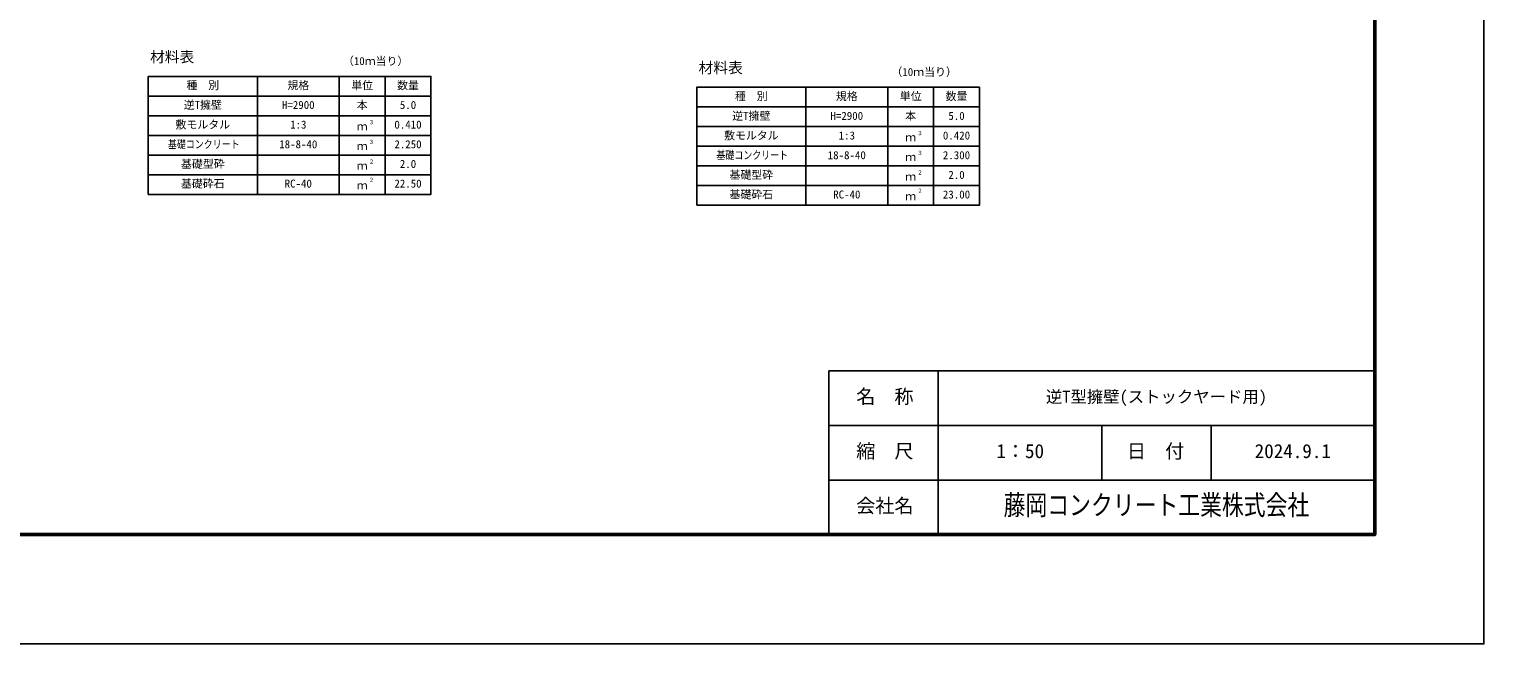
# Model space of a CAD drawing. Units: millimetres, scale not verified. Extents: x -42000 to 42000, y -14850 to 14850.
# Drawn here: x 28672 to 42000, y -14850 to -9221 of the extents above; entities that cross this region are included whole.
import ezdxf
from ezdxf.enums import TextEntityAlignment as Align

# ---------------------------------------------------------------- set-up
doc = ezdxf.new("R2010")
doc.units = ezdxf.units.MM
doc.header["$LTSCALE"] = 50
for name, color, linetype, lineweight in [('0-2_Defpoints', 5, 'Continuous', 25), ('0-4_HYO', 3, 'Continuous', 25), ('0-5_HYO2', 4, 'Continuous', 25), ('0-8_TXT', 7, 'Continuous', 25), ('0-9_WAKU', 3, 'Continuous', 25), ('0-A_WAKU-LINE', 7, 'Continuous', 25)]:
    doc.layers.add(name, color=color, linetype=linetype, lineweight=lineweight)
doc.layers.add('0-B_WAKU-TXT', color=7, linetype='Continuous')
doc.styles.add('ＭＳ ゴシック', font='')
doc.styles.get('ＭＳ ゴシック').set_extended_font_data('MS Gothic')

msp = doc.modelspace()

# ---------------------------------------------------------------- linework, layer by layer
at = {"layer": '0-2_Defpoints'}
msp.add_lwpolyline([(0, -14850), (42000, -14850), (42000, 14850), (0, 14850)], close=True, dxfattribs=at)
at = {"layer": '0-4_HYO'}
for p, q in [((30763.84, -9654.23), (30763.84, -10734.23)), ((31513.84, -9654.23), (31513.84, -10734.23)), ((31933.84, -9654.23), (31933.84, -10734.23)), ((29763.84, -9834.23), (32353.84, -9834.23)), ((35788.84, -9754.23), (35788.84, -10834.23)), ((36538.84, -9754.23), (36538.84, -10834.23)), ((36958.84, -9754.23), (36958.84, -10834.23)), ((34788.84, -9934.23), (37378.84, -9934.23))]:
    msp.add_line(p, q, dxfattribs=at)
for points in [[(29763.84, -10734.23), (32353.84, -10734.23), (32353.84, -9654.23), (29763.84, -9654.23)], [(34788.84, -10834.23), (37378.84, -10834.23), (37378.84, -9754.23), (34788.84, -9754.23)]]:
    msp.add_lwpolyline(points, close=True, dxfattribs=at)
at = {"layer": '0-5_HYO2'}
for p, q in [((29763.84, -10014.23), (32353.84, -10014.23)), ((34788.84, -10114.23), (37378.84, -10114.23)), ((29763.84, -10194.23), (32353.84, -10194.23)), ((29763.84, -10374.23), (32353.84, -10374.23)), ((34788.84, -10294.23), (37378.84, -10294.23)), ((34788.84, -10474.23), (37378.84, -10474.23)), ((29763.84, -10554.23), (32353.84, -10554.23)), ((34788.84, -10654.23), (37378.84, -10654.23))]:
    msp.add_line(p, q, dxfattribs=at)
at = {"layer": '0-9_WAKU'}
for p, q in [((36000, -12350), (41000, -12350)), ((36000, -13850), (36000, -12350))]:
    msp.add_line(p, q, dxfattribs=at)
at = {"layer": '0-9_WAKU', "lineweight": 50}
msp.add_lwpolyline([(1000, -13850), (41000, -13850), (41000, 13850), (1000, 13850)], close=True, dxfattribs=at)
at = {"layer": '0-A_WAKU-LINE'}
for p, q in [((37000, -13850), (37000, -12350)), ((36000, -12850), (41000, -12850)), ((38500, -13350), (38500, -12850)), ((39500, -13350), (39500, -12850)), ((36000, -13350), (41000, -13350))]:
    msp.add_line(p, q, dxfattribs=at)

# ---------------------------------------------------------------- texts
at = {"layer": '0-8_TXT', "style": 'ＭＳ ゴシック'}
for s, height, p in [('材料表', 98.97, (29780.51, -9554.23)), ('（10ｍ当り）', 73.31, (31547.17, -9572.57)), ('材料表', 98.97, (34805.51, -9654.23)), ('（10ｍ当り）', 73.31, (36572.17, -9672.57)), ('種\u3000別', 73.31, (30113.84, -9794.23)), ('規格', 73.31, (31038.84, -9794.23)), ('単位', 73.31, (31623.84, -9794.23)), ('数量', 73.31, (32043.84, -9794.23)), ('種\u3000別', 73.31, (35138.84, -9894.23)), ('規格', 73.31, (36063.84, -9894.23)), ('単位', 73.31, (36648.84, -9894.23)), ('数量', 73.31, (37068.84, -9894.23)), ('逆T擁壁', 73.31, (30088.84, -9974.23)), ('H=2900', 73.31, (30988.84, -9974.23)), ('本', 73.31, (31673.84, -9974.23)), ('5.0', 73.31, (32068.84, -9974.23)), ('逆T擁壁', 73.31, (35113.84, -10074.23)), ('H=2900', 73.31, (36013.84, -10074.23)), ('本', 73.31, (36698.84, -10074.23)), ('5.0', 73.31, (37093.84, -10074.23)), ('敷モルタル', 73.31, (30013.84, -10154.23)), ('1:3', 73.31, (31063.84, -10154.23)), ('ｍ', 73.31, (31673.84, -10170.9)), ('３', 36.66, (31783.08, -10103.62)), ('0.410', 73.31, (32018.84, -10154.23)), ('18-8-40', 73.31, (30963.84, -10334.23)), ('３', 36.66, (31783.08, -10283.62)), ('2.250', 73.31, (32018.84, -10334.23)), ('敷モルタル', 73.31, (35038.84, -10254.23)), ('1:3', 73.31, (36088.84, -10254.23)), ('ｍ', 73.31, (36698.84, -10270.9)), ('３', 36.66, (36808.08, -10203.62)), ('0.420', 73.31, (37043.84, -10254.23)), ('ｍ', 73.31, (31673.84, -10350.9)), ('18-8-40', 73.31, (35988.84, -10434.23)), ('ｍ', 73.31, (36698.84, -10450.9)), ('３', 36.66, (36808.08, -10383.62)), ('2.300', 73.31, (37043.84, -10434.23)), ('基礎型砕', 73.31, (30063.84, -10514.23)), ('ｍ', 73.31, (31673.84, -10530.9)), ('２', 36.66, (31783.08, -10463.62)), ('2.0', 73.31, (32068.84, -10514.23)), ('基礎型砕', 73.31, (35088.84, -10614.23)), ('２', 36.66, (36808.08, -10563.62)), ('2.0', 73.31, (37093.84, -10614.23)), ('基礎砕石', 73.31, (30063.84, -10694.23)), ('RC-40', 73.31, (31013.84, -10694.23)), ('ｍ', 73.31, (31673.84, -10710.9)), ('２', 36.66, (31783.08, -10630.28)), ('22.50', 73.31, (32018.84, -10694.23)), ('ｍ', 73.31, (36698.84, -10630.9)), ('基礎砕石', 73.31, (35088.84, -10794.23)), ('RC-40', 73.31, (36038.84, -10794.23)), ('ｍ', 73.31, (36698.84, -10810.9)), ('２', 36.66, (36808.08, -10730.28)), ('23.00', 73.31, (37043.84, -10794.23))]:
    msp.add_text(s, height=height, dxfattribs=at).set_placement(p, align=Align.BOTTOM_LEFT)
at = {"layer": '0-8_TXT', "style": 'ＭＳ ゴシック', "width": 0.8}
for p in [(29943.84, -10334.23), (34968.84, -10434.23)]:
    msp.add_text('基礎コンクリート', height=73.31, dxfattribs=at).set_placement(p, align=Align.BOTTOM_LEFT)
at = {"layer": '0-B_WAKU-TXT', "style": 'ＭＳ ゴシック'}
for s, height, p in [('名\u3000称', 128.3, (36249.76, -12687.5)), ('逆T型擁壁(ストックヤード用)', 110, (37987.5, -12675)), ('縮\u3000尺', 128.3, (36249.76, -13187.5)), ('1：50', 128.3, (37533.74, -13187.5)), ('日\u3000付', 128.3, (38729.73, -13187.5)), ('2024.9.1', 128.3, (39900, -13187.5)), ('会社名', 128.3, (36249.76, -13687.5))]:
    msp.add_text(s, height=height, dxfattribs=at).set_placement(p, align=Align.BOTTOM_LEFT)
at = {"layer": '0-B_WAKU-TXT', "style": 'ＭＳ ゴシック', "width": 0.8}
msp.add_text('藤岡コンクリート工業株式会社', height=183.3, dxfattribs=at).set_placement((37600, -13725), align=Align.BOTTOM_LEFT)

doc.saveas('drawing.dxf')
